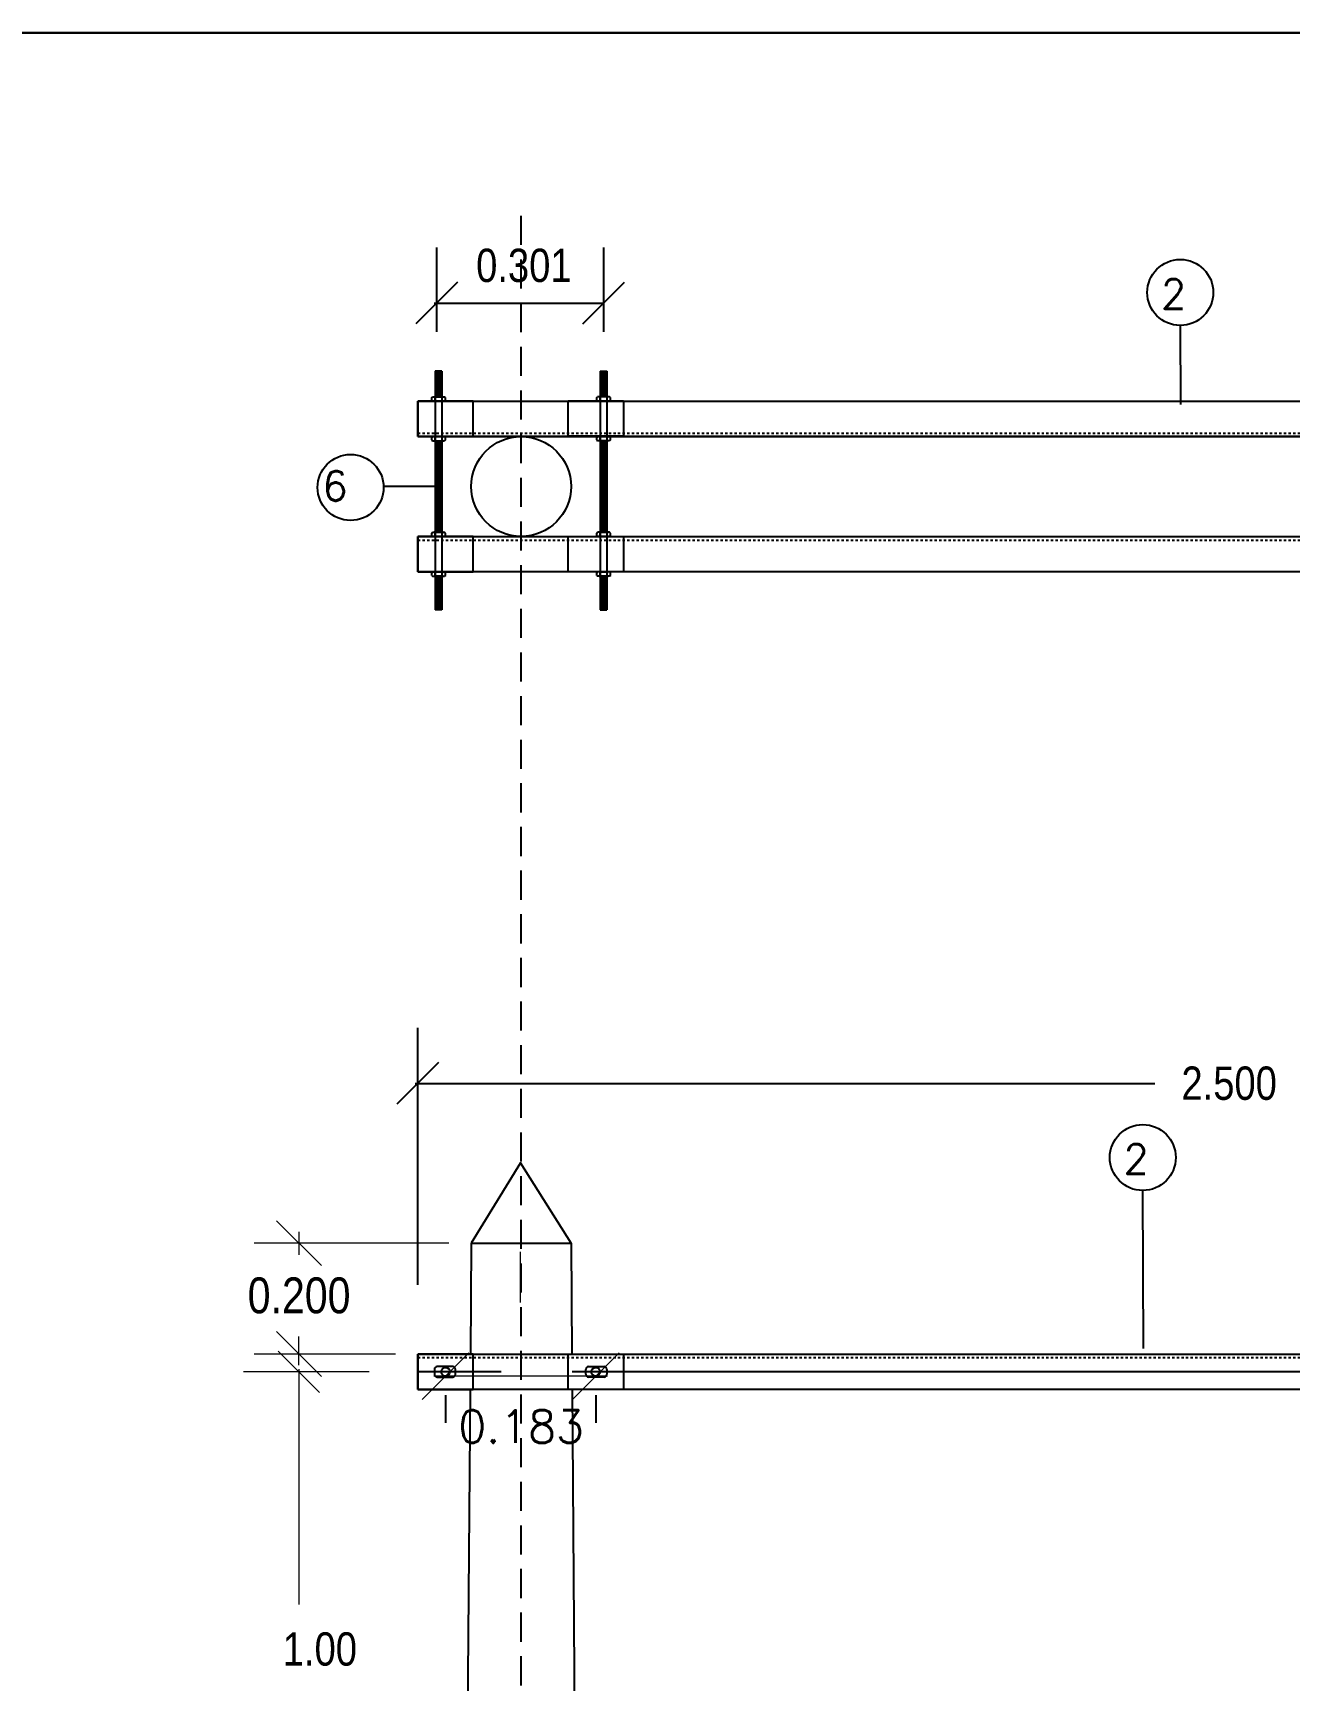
# Model space of a CAD drawing. Header units: millimetres. Extents: x 1804 to 3757, y 2643 to 7323.
# Drawn here: x 2039.3 to 2093.2, y 3155.8 to 3226.5 of the extents above; entities that cross this region are included whole.
import ezdxf

# ---------------------------------------------------------------- set-up
doc = ezdxf.new("R2010")
doc.units = ezdxf.units.MM
doc.linetypes.add('DASHED', pattern=[0.75, 0.5, -0.25])
doc.linetypes.add('HIDDEN', pattern=[0.375, 0.25, -0.125])
for name, color, linetype, lineweight in [('03-EQUIPOS', 7, 'Continuous', 5), ('_Cajetin Linea 3', 5, 'Continuous', 30), ('POSTE', 7, 'Continuous', 13)]:
    doc.layers.add(name, color=color, linetype=linetype, lineweight=lineweight)
doc.layers.add('TEXTO', color=7, linetype='Continuous')
doc.styles.add('ROMANS', font='romans.shx')
doc.styles.add('texto50', font='ARIALN.TTF', dxfattribs={"height": 0.06})
doc.dimstyles.new('ELECTRICO', dxfattribs={"dimtxt": 1.4, "dimasz": 2, "dimexe": 2, "dimexo": 1, "dimgap": 1, "dimtad": 0, "dimtih": 1, "dimtoh": 1, "dimdsep": 46, "dimtxsty": 'ROMANS', "dimblk1": 'OBLIQUE', "dimblk2": 'OBLIQUE', "dimsah": 1, "dimcen": 0.09, "dimdle": 0.5, "dimclrd": 7, "dimclrt": 7, "dimadec": 0, "dimazin": 0, "dimtfac": 0.1125, "dimtofl": 0, "dimtmove": 2, "dimatfit": 2, "dimfxl": 1, "dimtolj": 1, "dimlwd": -1, "dimarcsym": 0})

# ---------------------------------------------------------------- blocks, each defined once
blk = doc.blocks.new('_Oblique')
at = {"color": 0, "lineweight": -2}
blk.add_line((-0.5, -0.5), (0.5, 0.5), dxfattribs=at)
blk = doc.blocks.new('*D325')
at = {"layer": '03-EQUIPOS', "color": 7, "transparency": 16777216}
blk.add_line((2063.946, 3168.807), (2056.494, 3168.807), dxfattribs=at)
at = {"layer": '03-EQUIPOS', "color": 0, "lineweight": -2, "transparency": 16777216}
for p, q in [((2056.994, 3167.995), (2056.994, 3166.807)), ((2063.446, 3167.995), (2063.446, 3166.807))]:
    blk.add_line(p, q, dxfattribs=at)
at = {"layer": 'Defpoints', "color": 0, "transparency": 16777216}
for p in [(2056.994, 3168.995), (2056.994, 3168.807), (2063.446, 3168.995)]:
    blk.add_point(p, dxfattribs=at)
at = {"layer": '03-EQUIPOS', "color": 7, "transparency": 16777216, "xscale": 2, "yscale": 2, "zscale": 2, "rotation": 180}
blk.add_blockref('_Oblique', (2056.994, 3168.807), dxfattribs=at)
at = {"layer": '03-EQUIPOS', "color": 7, "transparency": 16777216, "xscale": 2, "yscale": 2, "zscale": 2}
blk.add_blockref('_Oblique', (2063.446, 3168.807), dxfattribs=at)
at = {"layer": '03-EQUIPOS', "color": 7, "transparency": 16777216, "insert": (2060.24, 3166.644), "char_height": 1.4, "attachment_point": 5, "style": 'ROMANS'}
blk.add_mtext('\\A1;0.183', dxfattribs=at)
blk = doc.blocks.new('CAJETIN ARMADO')
at = {"layer": '_Cajetin Linea 3', "ltscale": 0.1}
blk.add_lwpolyline([(1569.362, 5499.82), (1376.454, 5499.82), (1376.454, 5776.82), (1569.362, 5776.82)], close=True, dxfattribs=at)

msp = doc.modelspace()

# ---------------------------------------------------------------- linework, layer by layer
at = {"color": 1, "linetype": 'HIDDEN', "ltscale": 5}
msp.add_line((2060.24, 3073.026), (2060.24, 3219.27), dxfattribs=at)
at = {"color": 5}
for p, q in [((2056.618, 3213.676), (2056.618, 3217.29)), ((2063.787, 3213.676), (2063.787, 3217.29)), ((2057.512, 3215.801), (2055.724, 3214.013)), ((2062.893, 3214.013), (2064.681, 3215.801)), ((2056.499, 3214.907), (2063.787, 3214.907)), ((2088.575, 3210.547), (2088.562, 3213.944)), ((2056.553, 3207.026), (2054.332, 3207.026)), ((2055.802, 3172.737), (2055.802, 3183.766)), ((2056.696, 3182.277), (2054.908, 3180.489)), ((2055.683, 3181.383), (2087.46, 3181.383)), ((2086.978, 3169.991), (2086.952, 3176.786))]:
    msp.add_line(p, q, dxfattribs=at)
at = {"color": 3, "ltscale": 0.5}
for p, q in [((2056.838, 3211.978), (2056.553, 3211.978)), ((2056.838, 3211.978), (2056.553, 3211.978)), ((2056.838, 3211.978), (2056.553, 3211.978)), ((2056.553, 3211.978), (2056.553, 3201.729)), ((2056.838, 3211.978), (2056.553, 3211.978)), ((2056.553, 3211.966), (2056.566, 3211.978)), ((2056.553, 3211.881), (2056.65, 3211.978)), ((2056.553, 3211.797), (2056.735, 3211.978)), ((2056.553, 3211.713), (2056.819, 3211.978)), ((2056.553, 3211.628), (2056.838, 3211.913)), ((2056.553, 3211.544), (2056.838, 3211.829)), ((2056.553, 3211.46), (2056.838, 3211.744)), ((2056.553, 3211.376), (2056.838, 3211.66)), ((2056.553, 3211.291), (2056.838, 3211.576)), ((2056.838, 3211.978), (2056.838, 3201.729)), ((2063.642, 3211.978), (2063.926, 3211.978)), ((2063.642, 3211.978), (2063.926, 3211.978)), ((2063.642, 3211.978), (2063.926, 3211.978)), ((2063.642, 3211.978), (2063.642, 3201.729)), ((2063.642, 3211.978), (2063.926, 3211.978)), ((2063.926, 3211.628), (2063.642, 3211.913)), ((2063.926, 3211.544), (2063.642, 3211.829)), ((2063.926, 3211.46), (2063.642, 3211.744)), ((2063.926, 3211.376), (2063.642, 3211.66)), ((2063.926, 3211.291), (2063.642, 3211.576)), ((2063.926, 3211.713), (2063.661, 3211.978)), ((2063.926, 3211.797), (2063.745, 3211.978)), ((2063.926, 3211.881), (2063.829, 3211.978)), ((2063.926, 3211.966), (2063.914, 3211.978)), ((2063.926, 3211.978), (2063.926, 3201.729)), ((2056.398, 3210.843), (2056.437, 3210.881)), ((2056.437, 3210.881), (2056.511, 3210.881)), ((2056.549, 3210.843), (2056.511, 3210.881)), ((2056.549, 3210.843), (2056.588, 3210.881)), ((2056.553, 3211.207), (2056.838, 3211.491)), ((2056.553, 3211.123), (2056.838, 3211.407)), ((2056.553, 3211.039), (2056.838, 3211.323)), ((2056.553, 3210.954), (2056.838, 3211.239)), ((2056.553, 3210.87), (2056.838, 3211.154)), ((2056.588, 3210.881), (2056.803, 3210.881)), ((2056.649, 3210.881), (2056.838, 3211.07)), ((2056.733, 3210.881), (2056.838, 3210.986)), ((2056.842, 3210.843), (2056.803, 3210.881)), ((2056.81, 3210.874), (2056.838, 3210.902)), ((2056.842, 3210.843), (2056.88, 3210.881)), ((2056.88, 3210.881), (2056.955, 3210.881)), ((2056.993, 3210.843), (2056.955, 3210.881)), ((2063.487, 3210.843), (2063.525, 3210.881)), ((2063.599, 3210.881), (2063.525, 3210.881)), ((2063.638, 3210.843), (2063.599, 3210.881)), ((2063.638, 3210.843), (2063.676, 3210.881)), ((2063.926, 3211.207), (2063.642, 3211.491)), ((2063.926, 3211.123), (2063.642, 3211.407)), ((2063.926, 3211.039), (2063.642, 3211.323)), ((2063.926, 3210.954), (2063.642, 3211.239)), ((2063.926, 3210.87), (2063.642, 3211.154)), ((2063.831, 3210.881), (2063.642, 3211.07)), ((2063.747, 3210.881), (2063.642, 3210.986)), ((2063.669, 3210.874), (2063.642, 3210.902)), ((2063.892, 3210.881), (2063.676, 3210.881)), ((2063.93, 3210.843), (2063.892, 3210.881)), ((2063.93, 3210.843), (2063.969, 3210.881)), ((2064.043, 3210.881), (2063.969, 3210.881)), ((2064.082, 3210.843), (2064.043, 3210.881)), ((2056.398, 3210.735), (2056.398, 3210.843)), ((2056.398, 3210.735), (2056.437, 3210.697)), ((2056.437, 3210.697), (2056.511, 3210.697)), ((2056.886, 3210.697), (2056.505, 3210.697)), ((2056.549, 3210.735), (2056.511, 3210.697)), ((2056.549, 3210.735), (2056.549, 3210.843)), ((2056.549, 3210.735), (2056.588, 3210.697)), ((2056.588, 3210.697), (2056.803, 3210.697)), ((2056.842, 3210.735), (2056.803, 3210.697)), ((2056.842, 3210.735), (2056.842, 3210.843)), ((2056.842, 3210.735), (2056.88, 3210.697)), ((2056.88, 3210.697), (2056.955, 3210.697)), ((2056.993, 3210.735), (2056.955, 3210.697)), ((2056.993, 3210.735), (2056.993, 3210.843)), ((2063.487, 3210.735), (2063.487, 3210.843)), ((2063.487, 3210.735), (2063.525, 3210.697)), ((2063.599, 3210.697), (2063.525, 3210.697)), ((2063.593, 3210.697), (2063.975, 3210.697)), ((2063.638, 3210.735), (2063.599, 3210.697)), ((2063.638, 3210.735), (2063.638, 3210.843)), ((2063.638, 3210.735), (2063.676, 3210.697)), ((2063.892, 3210.697), (2063.676, 3210.697)), ((2063.93, 3210.735), (2063.892, 3210.697)), ((2063.93, 3210.735), (2063.93, 3210.843)), ((2063.93, 3210.735), (2063.969, 3210.697)), ((2064.043, 3210.697), (2063.969, 3210.697)), ((2064.082, 3210.735), (2064.043, 3210.697)), ((2064.082, 3210.735), (2064.082, 3210.843)), ((2056.398, 3209.133), (2056.437, 3209.171)), ((2056.398, 3209.025), (2056.398, 3209.133)), ((2056.398, 3209.025), (2056.437, 3208.986)), ((2056.437, 3209.171), (2056.511, 3209.171)), ((2056.437, 3208.986), (2056.511, 3208.986)), ((2056.886, 3209.171), (2056.505, 3209.171)), ((2056.549, 3209.133), (2056.511, 3209.171)), ((2056.549, 3209.025), (2056.511, 3208.986)), ((2056.549, 3209.133), (2056.588, 3209.171)), ((2056.549, 3209.025), (2056.549, 3209.133)), ((2056.549, 3209.025), (2056.588, 3208.986)), ((2056.553, 3209.016), (2056.556, 3209.019)), ((2056.553, 3208.932), (2056.608, 3208.986)), ((2056.553, 3208.848), (2056.692, 3208.986)), ((2056.553, 3208.763), (2056.777, 3208.986)), ((2056.553, 3208.679), (2056.838, 3208.963)), ((2056.553, 3208.595), (2056.838, 3208.879)), ((2056.553, 3208.511), (2056.838, 3208.795)), ((2056.588, 3209.171), (2056.803, 3209.171)), ((2056.588, 3208.986), (2056.803, 3208.986)), ((2056.842, 3209.133), (2056.803, 3209.171)), ((2056.842, 3209.025), (2056.803, 3208.986)), ((2056.842, 3209.133), (2056.88, 3209.171)), ((2056.842, 3209.025), (2056.842, 3209.133)), ((2056.842, 3209.025), (2056.88, 3208.986)), ((2056.88, 3209.171), (2056.955, 3209.171)), ((2056.88, 3208.986), (2056.955, 3208.986)), ((2056.993, 3209.133), (2056.955, 3209.171)), ((2056.993, 3209.025), (2056.955, 3208.986)), ((2056.993, 3209.025), (2056.993, 3209.133)), ((2063.487, 3209.133), (2063.525, 3209.171)), ((2063.487, 3209.025), (2063.487, 3209.133)), ((2063.487, 3209.025), (2063.525, 3208.986)), ((2063.599, 3209.171), (2063.525, 3209.171)), ((2063.599, 3208.986), (2063.525, 3208.986)), ((2063.593, 3209.171), (2063.975, 3209.171)), ((2063.638, 3209.133), (2063.599, 3209.171)), ((2063.638, 3209.025), (2063.599, 3208.986)), ((2063.638, 3209.133), (2063.676, 3209.171)), ((2063.638, 3209.025), (2063.638, 3209.133)), ((2063.638, 3209.025), (2063.676, 3208.986)), ((2063.926, 3208.679), (2063.642, 3208.963)), ((2063.926, 3208.595), (2063.642, 3208.879)), ((2063.926, 3208.511), (2063.642, 3208.795)), ((2063.892, 3209.171), (2063.676, 3209.171)), ((2063.892, 3208.986), (2063.676, 3208.986)), ((2063.926, 3208.763), (2063.703, 3208.986)), ((2063.926, 3208.848), (2063.787, 3208.986)), ((2063.926, 3208.932), (2063.872, 3208.986)), ((2063.93, 3209.133), (2063.892, 3209.171)), ((2063.93, 3209.025), (2063.892, 3208.986)), ((2063.926, 3209.016), (2063.924, 3209.019)), ((2063.93, 3209.133), (2063.969, 3209.171)), ((2063.93, 3209.025), (2063.93, 3209.133)), ((2063.93, 3209.025), (2063.969, 3208.986)), ((2064.043, 3209.171), (2063.969, 3209.171)), ((2064.043, 3208.986), (2063.969, 3208.986)), ((2064.082, 3209.133), (2064.043, 3209.171)), ((2064.082, 3209.025), (2064.043, 3208.986)), ((2064.082, 3209.025), (2064.082, 3209.133)), ((2056.553, 3208.426), (2056.838, 3208.711)), ((2056.553, 3208.342), (2056.838, 3208.626)), ((2056.553, 3208.258), (2056.838, 3208.542)), ((2056.553, 3208.173), (2056.838, 3208.458)), ((2056.553, 3208.089), (2056.838, 3208.374)), ((2056.553, 3208.005), (2056.838, 3208.289)), ((2056.553, 3207.921), (2056.838, 3208.205)), ((2056.553, 3207.836), (2056.838, 3208.121)), ((2056.553, 3207.752), (2056.838, 3208.036)), ((2063.926, 3208.426), (2063.642, 3208.711)), ((2063.926, 3208.342), (2063.642, 3208.626)), ((2063.926, 3208.258), (2063.642, 3208.542)), ((2063.926, 3208.173), (2063.642, 3208.458)), ((2063.926, 3208.089), (2063.642, 3208.374)), ((2063.926, 3208.005), (2063.642, 3208.289)), ((2063.926, 3207.921), (2063.642, 3208.205)), ((2063.926, 3207.836), (2063.642, 3208.121)), ((2063.926, 3207.752), (2063.642, 3208.036)), ((2056.553, 3207.668), (2056.838, 3207.952)), ((2056.553, 3207.584), (2056.838, 3207.868)), ((2056.553, 3207.499), (2056.838, 3207.784)), ((2056.553, 3207.415), (2056.838, 3207.699)), ((2056.553, 3207.331), (2056.838, 3207.615)), ((2056.553, 3207.246), (2056.838, 3207.531)), ((2056.553, 3207.162), (2056.838, 3207.447)), ((2056.553, 3207.078), (2056.838, 3207.362)), ((2063.926, 3207.668), (2063.642, 3207.952)), ((2063.926, 3207.584), (2063.642, 3207.868)), ((2063.926, 3207.499), (2063.642, 3207.784)), ((2063.926, 3207.415), (2063.642, 3207.699)), ((2063.926, 3207.331), (2063.642, 3207.615)), ((2063.926, 3207.246), (2063.642, 3207.531)), ((2063.926, 3207.162), (2063.642, 3207.447)), ((2063.926, 3207.078), (2063.642, 3207.362)), ((2056.553, 3206.994), (2056.838, 3207.278)), ((2056.553, 3206.909), (2056.838, 3207.194)), ((2056.553, 3206.825), (2056.838, 3207.11)), ((2056.553, 3206.741), (2056.838, 3207.025)), ((2056.553, 3206.657), (2056.838, 3206.941)), ((2056.553, 3206.572), (2056.838, 3206.857)), ((2056.553, 3206.488), (2056.838, 3206.772)), ((2056.553, 3206.404), (2056.838, 3206.688)), ((2063.926, 3206.994), (2063.642, 3207.278)), ((2063.926, 3206.909), (2063.642, 3207.194)), ((2063.926, 3206.825), (2063.642, 3207.11)), ((2063.926, 3206.741), (2063.642, 3207.025)), ((2063.926, 3206.657), (2063.642, 3206.941)), ((2063.926, 3206.572), (2063.642, 3206.857)), ((2063.926, 3206.488), (2063.642, 3206.772)), ((2063.926, 3206.404), (2063.642, 3206.688)), ((2056.553, 3206.32), (2056.838, 3206.604)), ((2056.553, 3206.235), (2056.838, 3206.52)), ((2056.553, 3206.151), (2056.838, 3206.435)), ((2056.553, 3206.067), (2056.838, 3206.351)), ((2056.553, 3205.982), (2056.838, 3206.267)), ((2056.553, 3205.898), (2056.838, 3206.183)), ((2056.553, 3205.814), (2056.838, 3206.098)), ((2056.553, 3205.73), (2056.838, 3206.014)), ((2056.553, 3205.645), (2056.838, 3205.93)), ((2063.926, 3206.32), (2063.642, 3206.604)), ((2063.926, 3206.235), (2063.642, 3206.52)), ((2063.926, 3206.151), (2063.642, 3206.435)), ((2063.926, 3206.067), (2063.642, 3206.351)), ((2063.926, 3205.982), (2063.642, 3206.267)), ((2063.926, 3205.898), (2063.642, 3206.183)), ((2063.926, 3205.814), (2063.642, 3206.098)), ((2063.926, 3205.73), (2063.642, 3206.014)), ((2063.926, 3205.645), (2063.642, 3205.93)), ((2056.553, 3205.561), (2056.838, 3205.846)), ((2056.553, 3205.477), (2056.838, 3205.761)), ((2056.553, 3205.393), (2056.838, 3205.677)), ((2056.553, 3205.308), (2056.838, 3205.593)), ((2056.553, 3205.224), (2056.838, 3205.508)), ((2056.553, 3205.14), (2056.838, 3205.424)), ((2056.564, 3205.066), (2056.838, 3205.34)), ((2056.648, 3205.066), (2056.838, 3205.256)), ((2063.926, 3205.561), (2063.642, 3205.846)), ((2063.926, 3205.477), (2063.642, 3205.761)), ((2063.926, 3205.393), (2063.642, 3205.677)), ((2063.926, 3205.308), (2063.642, 3205.593)), ((2063.926, 3205.224), (2063.642, 3205.508)), ((2063.926, 3205.14), (2063.642, 3205.424)), ((2063.916, 3205.066), (2063.642, 3205.34)), ((2063.832, 3205.066), (2063.642, 3205.256)), ((2056.398, 3205.027), (2056.437, 3205.066)), ((2056.398, 3204.919), (2056.398, 3205.027)), ((2056.398, 3204.919), (2056.437, 3204.881)), ((2056.437, 3205.066), (2056.511, 3205.066)), ((2056.437, 3204.881), (2056.511, 3204.881)), ((2056.886, 3205.066), (2056.505, 3205.066)), ((2056.549, 3205.027), (2056.511, 3205.066)), ((2056.549, 3204.919), (2056.511, 3204.881)), ((2056.549, 3205.027), (2056.588, 3205.066)), ((2056.549, 3204.919), (2056.549, 3205.027)), ((2056.549, 3204.919), (2056.588, 3204.881)), ((2056.588, 3205.066), (2056.803, 3205.066)), ((2056.588, 3204.881), (2056.803, 3204.881)), ((2056.732, 3205.066), (2056.838, 3205.171)), ((2056.842, 3205.027), (2056.803, 3205.066)), ((2056.842, 3204.919), (2056.803, 3204.881)), ((2056.816, 3205.066), (2056.838, 3205.087)), ((2056.842, 3205.027), (2056.88, 3205.066)), ((2056.842, 3204.919), (2056.842, 3205.027)), ((2056.842, 3204.919), (2056.88, 3204.881)), ((2056.88, 3205.066), (2056.955, 3205.066)), ((2056.88, 3204.881), (2056.955, 3204.881)), ((2056.993, 3205.027), (2056.955, 3205.066)), ((2056.993, 3204.919), (2056.955, 3204.881)), ((2056.993, 3204.919), (2056.993, 3205.027)), ((2063.487, 3205.027), (2063.525, 3205.066)), ((2063.487, 3204.919), (2063.487, 3205.027)), ((2063.487, 3204.919), (2063.525, 3204.881)), ((2063.599, 3205.066), (2063.525, 3205.066)), ((2063.599, 3204.881), (2063.525, 3204.881)), ((2063.593, 3205.066), (2063.975, 3205.066)), ((2063.638, 3205.027), (2063.599, 3205.066)), ((2063.638, 3204.919), (2063.599, 3204.881)), ((2063.638, 3205.027), (2063.676, 3205.066)), ((2063.638, 3204.919), (2063.638, 3205.027)), ((2063.638, 3204.919), (2063.676, 3204.881)), ((2063.748, 3205.066), (2063.642, 3205.171)), ((2063.663, 3205.066), (2063.642, 3205.087)), ((2063.892, 3205.066), (2063.676, 3205.066)), ((2063.892, 3204.881), (2063.676, 3204.881)), ((2063.93, 3205.027), (2063.892, 3205.066)), ((2063.93, 3204.919), (2063.892, 3204.881)), ((2063.93, 3205.027), (2063.969, 3205.066)), ((2063.93, 3204.919), (2063.93, 3205.027)), ((2063.93, 3204.919), (2063.969, 3204.881)), ((2064.043, 3205.066), (2063.969, 3205.066)), ((2064.043, 3204.881), (2063.969, 3204.881)), ((2064.082, 3205.027), (2064.043, 3205.066)), ((2064.082, 3204.919), (2064.043, 3204.881)), ((2064.082, 3204.919), (2064.082, 3205.027)), ((2056.398, 3203.317), (2056.437, 3203.356)), ((2056.398, 3203.209), (2056.398, 3203.317)), ((2056.398, 3203.209), (2056.437, 3203.171)), ((2056.437, 3203.356), (2056.511, 3203.356)), ((2056.437, 3203.171), (2056.511, 3203.171)), ((2056.886, 3203.356), (2056.505, 3203.356)), ((2056.886, 3203.171), (2056.505, 3203.171)), ((2056.549, 3203.317), (2056.511, 3203.356)), ((2056.549, 3203.209), (2056.511, 3203.171)), ((2056.549, 3203.317), (2056.588, 3203.356)), ((2056.549, 3203.209), (2056.549, 3203.317)), ((2056.549, 3203.209), (2056.588, 3203.171)), ((2056.553, 3203.117), (2056.607, 3203.171)), ((2056.553, 3203.033), (2056.691, 3203.171)), ((2056.553, 3202.949), (2056.776, 3203.171)), ((2056.553, 3202.865), (2056.838, 3203.149)), ((2056.588, 3203.356), (2056.803, 3203.356)), ((2056.588, 3203.171), (2056.803, 3203.171)), ((2056.842, 3203.317), (2056.803, 3203.356)), ((2056.842, 3203.209), (2056.803, 3203.171)), ((2056.842, 3203.317), (2056.88, 3203.356)), ((2056.842, 3203.209), (2056.842, 3203.317)), ((2056.842, 3203.209), (2056.88, 3203.171)), ((2056.88, 3203.356), (2056.955, 3203.356)), ((2056.88, 3203.171), (2056.955, 3203.171)), ((2056.993, 3203.317), (2056.955, 3203.356)), ((2056.993, 3203.209), (2056.955, 3203.171)), ((2056.993, 3203.209), (2056.993, 3203.317)), ((2063.487, 3203.317), (2063.525, 3203.356)), ((2063.487, 3203.209), (2063.487, 3203.317)), ((2063.487, 3203.209), (2063.525, 3203.171)), ((2063.599, 3203.356), (2063.525, 3203.356)), ((2063.599, 3203.171), (2063.525, 3203.171)), ((2063.593, 3203.356), (2063.975, 3203.356)), ((2063.593, 3203.171), (2063.975, 3203.171)), ((2063.638, 3203.317), (2063.599, 3203.356)), ((2063.638, 3203.209), (2063.599, 3203.171)), ((2063.638, 3203.317), (2063.676, 3203.356)), ((2063.638, 3203.209), (2063.638, 3203.317)), ((2063.638, 3203.209), (2063.676, 3203.171)), ((2063.926, 3202.865), (2063.642, 3203.149)), ((2063.892, 3203.356), (2063.676, 3203.356)), ((2063.892, 3203.171), (2063.676, 3203.171)), ((2063.926, 3202.949), (2063.704, 3203.171)), ((2063.926, 3203.033), (2063.789, 3203.171)), ((2063.926, 3203.117), (2063.873, 3203.171)), ((2063.93, 3203.317), (2063.892, 3203.356)), ((2063.93, 3203.209), (2063.892, 3203.171)), ((2063.93, 3203.317), (2063.969, 3203.356)), ((2063.93, 3203.209), (2063.93, 3203.317)), ((2063.93, 3203.209), (2063.969, 3203.171)), ((2064.043, 3203.356), (2063.969, 3203.356)), ((2064.043, 3203.171), (2063.969, 3203.171)), ((2064.082, 3203.317), (2064.043, 3203.356)), ((2064.082, 3203.209), (2064.043, 3203.171)), ((2064.082, 3203.209), (2064.082, 3203.317)), ((2056.553, 3202.78), (2056.838, 3203.065)), ((2056.553, 3202.696), (2056.838, 3202.98)), ((2056.553, 3202.612), (2056.838, 3202.896)), ((2056.553, 3202.527), (2056.838, 3202.812)), ((2056.553, 3202.443), (2056.838, 3202.728)), ((2056.553, 3202.359), (2056.838, 3202.643)), ((2056.553, 3202.275), (2056.838, 3202.559)), ((2056.553, 3202.19), (2056.838, 3202.475)), ((2056.553, 3202.106), (2056.838, 3202.391)), ((2063.926, 3202.78), (2063.642, 3203.065)), ((2063.926, 3202.696), (2063.642, 3202.98)), ((2063.926, 3202.612), (2063.642, 3202.896)), ((2063.926, 3202.527), (2063.642, 3202.812)), ((2063.926, 3202.443), (2063.642, 3202.728)), ((2063.926, 3202.359), (2063.642, 3202.643)), ((2063.926, 3202.275), (2063.642, 3202.559)), ((2063.926, 3202.19), (2063.642, 3202.475)), ((2063.926, 3202.106), (2063.642, 3202.391)), ((2056.553, 3202.022), (2056.838, 3202.306)), ((2056.553, 3201.938), (2056.838, 3202.222)), ((2056.553, 3201.853), (2056.838, 3202.138)), ((2056.553, 3201.769), (2056.838, 3202.053)), ((2056.838, 3201.729), (2056.553, 3201.729)), ((2056.838, 3201.729), (2056.553, 3201.729)), ((2056.838, 3201.729), (2056.553, 3201.729)), ((2056.598, 3201.729), (2056.838, 3201.969)), ((2056.682, 3201.729), (2056.838, 3201.885)), ((2056.767, 3201.729), (2056.838, 3201.801)), ((2063.926, 3202.022), (2063.642, 3202.306)), ((2063.926, 3201.938), (2063.642, 3202.222)), ((2063.926, 3201.853), (2063.642, 3202.138)), ((2063.926, 3201.769), (2063.642, 3202.053)), ((2063.882, 3201.729), (2063.642, 3201.969)), ((2063.798, 3201.729), (2063.642, 3201.885)), ((2063.713, 3201.729), (2063.642, 3201.801)), ((2063.642, 3201.729), (2063.926, 3201.729)), ((2063.642, 3201.729), (2063.926, 3201.729)), ((2063.642, 3201.729), (2063.926, 3201.729))]:
    msp.add_line(p, q, dxfattribs=at)
at = {"ltscale": 0.001}
for p, q in [((2058.185, 3210.697), (2055.802, 3210.697)), ((2055.802, 3210.697), (2055.802, 3209.171)), ((2058.185, 3209.171), (2058.185, 3210.697)), ((2062.255, 3209.187), (2062.255, 3210.713)), ((2062.255, 3210.713), (2064.638, 3210.713)), ((2064.638, 3210.713), (2064.638, 3209.187)), ((2055.802, 3209.171), (2058.185, 3209.171)), ((2064.638, 3209.187), (2062.255, 3209.187)), ((2058.185, 3204.881), (2055.802, 3204.881)), ((2055.802, 3204.881), (2055.802, 3203.356)), ((2058.185, 3203.356), (2058.185, 3204.881)), ((2062.255, 3203.356), (2062.255, 3204.881)), ((2062.255, 3204.881), (2064.638, 3204.881)), ((2064.638, 3204.881), (2064.638, 3203.356)), ((2055.802, 3203.356), (2058.185, 3203.356)), ((2064.638, 3203.356), (2062.255, 3203.356)), ((2058.185, 3169.758), (2055.802, 3169.758)), ((2055.802, 3169.758), (2055.802, 3168.232)), ((2058.185, 3168.232), (2058.185, 3169.758)), ((2062.255, 3168.232), (2062.255, 3169.758)), ((2062.255, 3169.758), (2064.638, 3169.758)), ((2064.638, 3169.758), (2064.638, 3168.232)), ((2059.377, 3168.995), (2055.802, 3168.995)), ((2119.858, 3168.995), (2062.427, 3168.995)), ((2055.802, 3168.232), (2058.185, 3168.232)), ((2064.638, 3168.232), (2062.255, 3168.232))]:
    msp.add_line(p, q, dxfattribs=at)
at = {"ltscale": 0.5}
for p, q in [((2055.802, 3210.697), (2121.347, 3210.697)), ((2055.802, 3209.171), (2055.802, 3210.697)), ((2055.802, 3209.171), (2121.347, 3209.171)), ((2121.347, 3209.171), (2055.802, 3209.171)), ((2055.802, 3203.356), (2055.802, 3204.881)), ((2055.802, 3204.881), (2121.347, 3204.881)), ((2121.347, 3203.356), (2055.802, 3203.356)), ((2058.095, 3174.525), (2058.059, 3169.758)), ((2058.095, 3174.525), (2062.385, 3174.525)), ((2062.385, 3174.525), (2062.421, 3169.758)), ((2055.802, 3168.232), (2055.802, 3169.758)), ((2055.802, 3169.758), (2118.059, 3169.758)), ((2057.301, 3169.221), (2056.636, 3169.221)), ((2063.139, 3169.221), (2063.804, 3169.221)), ((2056.517, 3169.102), (2056.517, 3168.888)), ((2056.636, 3168.768), (2057.301, 3168.768)), ((2057.42, 3168.888), (2057.42, 3169.102)), ((2063.02, 3168.888), (2063.02, 3169.102)), ((2063.804, 3168.768), (2063.139, 3168.768)), ((2063.923, 3169.102), (2063.923, 3168.888)), ((2103.9, 3168.232), (2055.802, 3168.232)), ((2058.048, 3168.232), (2057.88, 3145.923)), ((2062.432, 3168.232), (2062.6, 3145.923))]:
    msp.add_line(p, q, dxfattribs=at)
at = {"linetype": 'DASHED', "ltscale": 0.05}
for p, q in [((2055.802, 3209.324), (2118.964, 3209.324)), ((2055.802, 3204.728), (2118.964, 3204.728)), ((2055.802, 3169.605), (2103.9, 3169.605))]:
    msp.add_line(p, q, dxfattribs=at)
at = {"color": 5, "lineweight": 18}
for p, q in [((2050.697, 3175.006), (2050.697, 3174.02)), ((2057.132, 3174.525), (2048.771, 3174.525)), ((2051.585, 3168.101), (2049.798, 3169.889)), ((2050.697, 3169.276), (2050.697, 3170.52)), ((2054.839, 3169.758), (2048.771, 3169.758)), ((2050.692, 3169.114), (2050.692, 3158.999)), ((2053.716, 3168.995), (2048.308, 3168.995))]:
    msp.add_line(p, q, dxfattribs=at)
at = {"color": 7, "lineweight": 0, "ltscale": 0.5}
msp.add_line((2060.22, 3171.974), (2060.22, 3174.147), dxfattribs=at)
at = {"color": 7}
msp.add_lwpolyline([(2058.095, 3174.525), (2062.385, 3174.525), (2060.22, 3177.972), (2058.095, 3174.525)], dxfattribs=at)
at = {"color": 5}
for centre in [(2088.557, 3215.361), (2052.916, 3206.985), (2086.946, 3178.202)]:
    msp.add_circle(centre, 1.417, dxfattribs=at)
msp.add_circle((2060.24, 3207.026), 2.145)
at = {"ltscale": 0.5}
for centre in [(2056.994, 3168.995), (2063.446, 3168.995)]:
    msp.add_circle(centre, 0.191, dxfattribs=at)
for centre, start, end in [((2056.636, 3169.102), 90, 180), ((2057.301, 3169.102), 360, 90), ((2063.139, 3169.102), 90, 180), ((2063.804, 3169.102), 0, 90), ((2056.636, 3168.888), 180, 270), ((2057.301, 3168.888), 270, 0), ((2063.139, 3168.888), 180, 270), ((2063.804, 3168.888), 270, 0)]:
    msp.add_arc(centre, 0.119, start, end, dxfattribs=at)

# ---------------------------------------------------------------- block references
at = {"color": 5, "lineweight": 18, "xscale": 1.926034450224724, "yscale": 1.926034450224724, "zscale": 1.926034450224724}
for p, rotation in [((2050.697, 3174.525), 90), ((2050.697, 3169.758), 270)]:
    msp.add_blockref('_Oblique', p, dxfattribs=dict(at, rotation=rotation))
at = {"layer": 'POSTE', "lineweight": 25}
msp.add_blockref('CAJETIN ARMADO', (648.798, -2550.311), dxfattribs=at)

# ---------------------------------------------------------------- texts
at = {"color": 0, "lineweight": 0, "ltscale": 0.5, "style": 'texto50'}
for s, p in [('0.301', (2058.309, 3215.811)), ('2.500', (2088.606, 3180.68)), ('1.00', (2050.001, 3156.375))]:
    msp.add_text(s, height=1.4301, dxfattribs=at).set_placement(p)
at = {"color": 0, "style": 'ROMANS'}
for s, p in [('2', (2087.727, 3214.665)), ('6', (2051.705, 3206.416)), ('2', (2086.116, 3177.507))]:
    msp.add_text(s, height=1.266, dxfattribs=at).set_placement(p)
at = {"layer": 'TEXTO', "color": 7, "insert": (2050.703, 3172.27), "char_height": 0.05778, "attachment_point": 5, "style": 'texto50'}
msp.add_mtext('\\A1;{\\H26.667x;0.200}', dxfattribs=at)

# ---------------------------------------------------------------- dimensions: what is measured, and where the dimension line sits
at = {"layer": '03-EQUIPOS'}
dim = msp.add_linear_dim(base=(2056.994, 3168.807), p1=(2063.446, 3168.995), p2=(2056.994, 3168.995), angle=180, text='0.183', dimstyle='ELECTRICO', dxfattribs=at)
dim.commit()
dim.dimension.update_dxf_attribs({"geometry": '*D325', "text_midpoint": (2060.24, 3166.644), "dimtype": 161})

doc.saveas('drawing.dxf')
